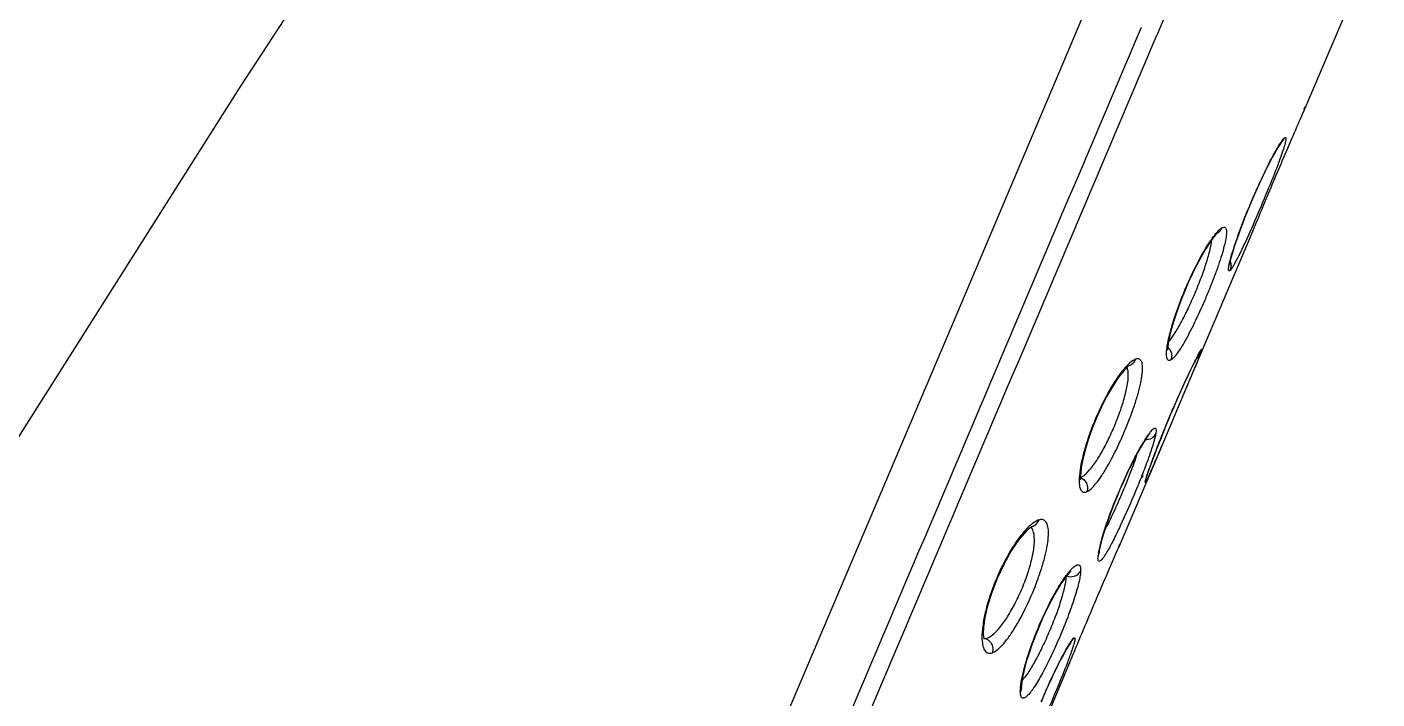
# Model space of a CAD drawing. Header units: millimetres. Extents: x 789 to 1209, y 393 to 987.
# Drawn here: x 892.81 to 920.5, y 901.58 to 915.36 of the extents above; entities that cross this region are included whole.
import ezdxf

# ---------------------------------------------------------------- set-up
doc = ezdxf.new("R2010")
doc.units = ezdxf.units.MM
doc.header["$LTSCALE"] = 0.1

msp = doc.modelspace()

# ---------------------------------------------------------------- linework, layer by layer
at = {"color": 7, "linetype": 'Continuous'}
for p, q in [((920.5046, 917.178), (918.9839, 913.5949)), ((916.2007, 915.6924), (915.9955, 915.2091)), ((918.515, 912.9596), (918.4849, 912.9132)), ((918.5482, 913.0051), (918.5483, 913.0051)), ((918.2017, 912.3878), (918.2085, 912.4018)), ((918.0358, 912.0313), (918.0451, 912.052)), ((917.9607, 911.1842), (916.5771, 907.9244)), ((917.232, 911.137), (917.2331, 911.1376)), ((917.899, 911.0672), (917.8988, 911.0664)), ((915.4319, 908.4226), (915.4328, 908.4229)), ((916.5773, 907.9247), (916.1092, 906.8218)), ((916.109, 906.8216), (915.201, 904.6822)), ((915.8321, 906.2981), (915.8057, 906.2212)), ((915.6959, 906.1265), (915.6951, 906.1211)), ((915.6951, 906.1211), (915.6953, 906.1249)), ((915.6953, 906.1249), (915.6953, 906.1246)), ((915.7653, 906.0925), (915.7639, 906.0866)), ((915.7813, 906.1468), (915.7737, 906.1265)), ((913.4348, 905.1191), (913.4363, 905.1196)), ((914.802, 904.5815), (914.7843, 904.5199)), ((914.802, 904.5815), (914.8, 904.5576)), ((914.8021, 904.5825), (914.802, 904.5815)), ((914.8067, 904.6152), (914.8021, 904.5825)), ((914.2012, 902.7107), (914.175, 902.6698)), ((914.2294, 902.7501), (914.2295, 902.7502)), ((914.2295, 902.7502), (914.2755, 902.8201)), ((914.1781, 902.2724), (912.9165, 899.2999)), ((914.1153, 902.1526), (914.1151, 902.1519)), ((913.2099, 901.8631), (913.2081, 901.816))]:
    msp.add_line(p, q, dxfattribs=at)
for points in [[(876.7413, 780.0786), (877.5052, 792.7095), (878.1087, 804.3009), (878.5017, 814.8137), (878.7236, 824.4399), (878.8168, 833.3101), (878.7917, 841.5403), (878.643, 849.2294), (878.3611, 856.4079), (877.9659, 863.1166), (877.6603, 869.4282), (878.0322, 875.5341), (879.4934, 881.5523), (881.8701, 887.566), (884.931, 893.7478), (888.5546, 900.1962), (892.6412, 906.9563), (897.167, 914.1099), (902.1708, 921.7564), (907.5397, 929.7766)], [(914.5258, 915.7133), (911.8839, 909.4821), (906.9116, 897.7768)], [(919.023, 913.7145), (919.0237, 913.7156), (919.0228, 913.7141), (919.0195, 913.7081), (919.0141, 913.6981), (919.0069, 913.6844), (918.998, 913.667)], [(918.4849, 912.9132), (918.4485, 912.8533), (918.4068, 912.7808), (918.3606, 912.6969), (918.3109, 912.6029), (918.2587, 912.5004), (918.2048, 912.3911), (918.1499, 912.2765), (918.0947, 912.1582), (918.0399, 912.0375), (917.9859, 911.9156), (917.9333, 911.7937), (917.8825, 911.6729), (917.834, 911.5542), (917.7881, 911.4388), (917.7451, 911.3275), (917.7051, 911.2209), (917.6682, 911.1196), (917.6343, 911.024), (917.6037, 910.9346), (917.5764, 910.8518), (917.5525, 910.776), (917.5319, 910.7075), (917.5147, 910.6469), (917.501, 910.5944), (917.4906, 910.5505), (917.4834, 910.5158), (917.4793, 910.4915), (917.4789, 910.4881)], [(918.5494, 913.0062), (918.5375, 912.9913), (918.515, 912.9596)], [(917.2352, 911.1387), (917.2, 911.1048), (917.1392, 911.0317), (917.0628, 910.9245), (916.9774, 910.7897), (916.8892, 910.6362), (916.8024, 910.4723), (916.7189, 910.3034), (916.64, 910.1332), (916.5665, 909.964), (916.4989, 909.7977), (916.4375, 909.6356), (916.3829, 909.4799), (916.3353, 909.333), (916.2952, 909.1969), (916.2626, 909.0737), (916.2379, 908.9651), (916.2208, 908.8729), (916.2111, 908.7993), (916.2077, 908.7456), (916.2076, 908.7369)], [(916.8723, 908.6989), (916.8724, 908.6991), (916.8691, 908.694), (916.8612, 908.6808), (916.8496, 908.6604), (916.8347, 908.6333), (916.8167, 908.5994), (916.7957, 908.5589)], [(915.4318, 908.4226), (915.4028, 908.4023), (915.3166, 908.3185), (915.2045, 908.1784), (915.083, 907.9966), (914.9633, 907.7894), (914.8512, 907.5703), (914.7494, 907.3476), (914.6599, 907.1269), (914.5837, 906.9125), (914.522, 906.7101), (914.4753, 906.5267), (914.4438, 906.3681), (914.4266, 906.239), (914.4216, 906.1428), (914.4249, 906.0814), (914.4263, 906.0721)], [(916.7957, 908.5589), (916.7716, 908.5115), (916.7446, 908.4573), (916.7145, 908.3962), (916.6815, 908.328), (916.6456, 908.2528), (916.607, 908.1708), (916.5657, 908.0821), (916.5221, 907.9869), (916.4762, 907.8856), (916.4286, 907.7787), (916.3794, 907.6669), (916.3291, 907.5509), (916.2781, 907.4315), (916.2267, 907.3096), (916.1753, 907.1862), (916.1244, 907.062), (916.0746, 906.9386), (916.0266, 906.8175), (915.981, 906.7003)], [(915.851, 907.0319), (915.8509, 907.0318), (915.8402, 907.0206), (915.8184, 906.9942), (915.788, 906.9527), (915.7504, 906.8969), (915.7068, 906.8272), (915.6577, 906.7443), (915.6042, 906.6491), (915.5467, 906.5422), (915.4862, 906.4247), (915.4235, 906.2976), (915.3595, 906.1624), (915.2951, 906.0204), (915.2307, 905.8729), (915.1672, 905.721), (915.1052, 905.5664), (915.0456, 905.4106), (914.9897, 905.2564), (914.9388, 905.1066), (914.8937, 904.9636), (914.8556, 904.8306), (914.8259, 904.712), (914.8067, 904.6152)], [(915.981, 906.7003), (915.9383, 906.5883), (915.8989, 906.4831), (915.8634, 906.3859), (915.8321, 906.2981)], [(915.8057, 906.2212), (915.7848, 906.1576), (915.7813, 906.1468)], [(915.7813, 906.1468), (915.7765, 906.1313), (915.7696, 906.1082), (915.7653, 906.0925)], [(913.4348, 905.1191), (913.4194, 905.1116), (913.3168, 905.0309), (913.1643, 904.857), (912.9999, 904.6151), (912.8458, 904.3381), (912.7109, 904.0484), (912.6002, 903.7611), (912.5171, 903.4896), (912.4622, 903.2492), (912.4338, 903.0523), (912.428, 902.9073), (912.437, 902.8172), (912.4399, 902.804)], [(914.2279, 904.2059), (914.2303, 904.2072), (914.2256, 904.2032), (914.1966, 904.1755), (914.1522, 904.1247), (914.0974, 904.0526), (914.0342, 903.9604), (913.9646, 903.8497), (913.8899, 903.7216), (913.8118, 903.5776), (913.7317, 903.4191), (913.6515, 903.2487), (913.5725, 903.0686), (913.4963, 902.8817), (913.4245, 902.691), (913.3593, 902.501), (913.3033, 902.3172), (913.2583, 902.1444), (913.2262, 901.9892), (913.2099, 901.8631)], [(914.175, 902.6698), (914.1431, 902.6168), (914.1062, 902.5524), (914.065, 902.4774), (914.0202, 902.3927), (913.9724, 902.2995), (913.9225, 902.199), (913.8711, 902.0926), (913.8187, 901.9816), (913.7661, 901.8673), (913.7138, 901.7509), (913.6622, 901.6335), (913.6118, 901.5162)], [(914.2303, 902.751), (914.2205, 902.7385), (914.2012, 902.7107)], [(913.2082, 901.8136), (913.2083, 901.8097), (913.2095, 901.7934)]]:
    msp.add_lwpolyline(points, dxfattribs=at)
for centre, radius, start, end in [((918.702, 912.9701), 0.1517, 133.43918, 134.50337), ((929.9734, 906.6916), 13.0774, 154.17798, 155.80162), ((930.7538, 906.3382), 13.934, 155.88477, 157.28063), ((930.7075, 906.3572), 13.884, 157.27911, 157.57417), ((917.3857, 910.4769), 0.1489, 316.30652, 317.38978), ((917.2918, 910.4579), 0.2196, 337.73538, 2.62723), ((914.6024, 909.5005), 2.4293, 339.57519, 340.1771), ((916.2102, 908.6423), 0.1252, 297.14222, 300.72708), ((922.1353, 905.8262), 5.999, 152.34314, 153.11593), ((915.2209, 907.1452), 0.7562, 349.59126, 350.69741), ((926.0029, 902.717), 10.7835, 159.96787, 160.52765), ((917.9156, 905.4509), 2.246, 162.49589, 163.2057), ((918.4579, 905.2875), 2.8123, 162.30088, 162.64325), ((913.9383, 904.5207), 0.8266, 128.62648, 130.08249), ((913.2861, 904.9916), 0.1642, 39.09301, 42.67107), ((915.6845, 904.4165), 0.9061, 171.40581, 173.44628), ((915.977, 904.3733), 1.2018, 170.43453, 171.45217), ((914.2205, 904.3283), 0.2417, 249.46413, 286.98562), ((915.3943, 903.1917), 1.5649, 141.57982, 141.85632), ((914.3896, 902.7088), 0.1613, 135.28805, 136.58518), ((914.258, 901.7137), 1.071, 175.16167, 176.18788), ((927.4697, 895.6398), 15.0534, 156.06875, 157.01536), ((927.4468, 895.65), 15.0283, 155.94044, 156.06872)]:
    msp.add_arc(centre, radius, start, end, dxfattribs=at)
for points, knots in [([(899.8382, 878.0752), (900.5131, 879.6491), (901.8397, 882.7835), (903.8341, 887.4633), (905.8067, 892.1196), (908.4355, 898.3171), (911.7267, 906.0628), (914.358, 912.2611), (915.671, 915.3622)], [0, 0, 0, 0, 0.1268297, 0.2520511, 0.3767373, 0.5013279, 0.7506014, 1, 1, 1, 1]), ([(900.1869, 877.9832), (900.8558, 879.5427), (902.1733, 882.6589), (904.1612, 887.3193), (906.1323, 891.971), (908.7608, 898.1679), (912.0511, 905.9126), (914.6817, 912.1097), (915.9945, 915.2099)], [0, 0, 0, 0, 0.1258686, 0.250961, 0.3758275, 0.5006173, 0.750267, 1, 1, 1, 1]), ([(918.984, 913.5952), (918.9876, 913.6037), (919.0001, 913.6332), (919.0125, 913.6628), (919.0211, 913.6839)], [0, 0, 0, 0, 0.2866004, 1, 1, 1, 1]), ([(918.7022, 912.9425), (918.7309, 913.009), (918.8249, 913.2265), (918.9198, 913.4437), (918.984, 913.5952)], [0, 0, 0, 0, 0.3056938, 1, 1, 1, 1]), ([(918.5743, 912.8268), (918.5222, 912.6692), (918.3854, 912.3131), (918.1571, 911.7564), (917.9123, 911.191), (917.7454, 910.8264), (917.6647, 910.6651)], [0, 0, 0, 0, 0.2122329, 0.4874554, 0.7694292, 1, 1, 1, 1]), ([(917.9606, 911.1837), (918.0057, 911.29), (918.1111, 911.5444), (918.3556, 912.1318), (918.5593, 912.6111), (918.7022, 912.9425)], [0, 0, 0, 0, 0.1814641, 0.4328059, 1, 1, 1, 1]), ([(918.2085, 912.4018), (918.2644, 912.5167), (918.3636, 912.7117), (918.472, 912.9022), (918.522, 912.9783)], [0, 0, 0, 0, 0.5836601, 1, 1, 1, 1]), ([(918.522, 912.9783), (918.5355, 912.9989), (918.5591, 913.0334), (918.5852, 913.0662), (918.5974, 913.0783)], [0, 0, 0, 0, 0.5898408, 1, 1, 1, 1]), ([(918.5483, 913.0051), (918.5541, 913.0106), (918.5749, 913.0328), (918.5909, 913.0595), (918.5994, 913.0803)], [0, 0, 0, 0, 0.2623246, 1, 1, 1, 1]), ([(918.6219, 912.9874), (918.6192, 912.9761), (918.6051, 912.9221), (918.5882, 912.8688), (918.5743, 912.8268)], [0, 0, 0, 0, 0.2077034, 1, 1, 1, 1]), ([(918.5994, 913.0803), (918.6034, 913.084), (918.6103, 913.0897), (918.621, 913.0955), (918.631, 913.0923), (918.6346, 913.0813), (918.6354, 913.0663), (918.6336, 913.0451), (918.629, 913.0182), (918.6245, 912.9983), (918.6219, 912.9874)], [0, 0, 0, 0, 0.1162245, 0.1920316, 0.2454396, 0.3139081, 0.4193804, 0.5678995, 0.7612524, 1, 1, 1, 1]), ([(917.5069, 910.6296), (917.549, 910.7819), (917.6647, 911.1261), (917.7953, 911.4645), (917.8734, 911.6538)], [0, 0, 0, 0, 0.4356253, 1, 1, 1, 1]), ([(917.3366, 911.2518), (917.3506, 911.2583), (917.3876, 911.2663), (917.4114, 911.2224), (917.417, 911.1822), (917.418, 911.1164), (917.4035, 911.0114), (917.3696, 910.8597), (917.3172, 910.677), (917.2486, 910.4685), (917.1662, 910.2409), (917.0728, 910.0014), (916.9388, 909.6794), (916.7687, 909.3057), (916.5948, 908.9668), (916.4631, 908.7495), (916.4023, 908.6628), (916.373, 908.6265)], [0, 0, 0, 0, 0.0159417, 0.0317585, 0.0435847, 0.0586583, 0.0990176, 0.1527417, 0.2186446, 0.2948476, 0.3788575, 0.4680912, 0.5597702, 0.7381638, 0.8911445, 0.9519174, 1, 1, 1, 1]), ([(917.226, 911.1559), (917.2437, 911.1758), (917.2758, 911.2092), (917.3123, 911.2384), (917.3295, 911.2481)], [0, 0, 0, 0, 0.5743256, 1, 1, 1, 1]), ([(917.2331, 911.1376), (917.2557, 911.1501), (917.2953, 911.1822), (917.3209, 911.2259), (917.3295, 911.2481)], [0, 0, 0, 0, 0.5204873, 1, 1, 1, 1]), ([(916.2029, 908.8232), (916.2148, 908.897), (916.2501, 909.0593), (916.3535, 909.4247), (916.534, 909.9182), (916.7912, 910.477), (916.988, 910.8277), (917.09, 910.9777)], [0, 0, 0, 0, 0.0957366, 0.2124799, 0.4862903, 0.767668, 1, 1, 1, 1]), ([(916.2264, 908.9034), (916.2709, 908.9526), (916.3615, 909.0812), (916.4939, 909.3101), (916.6347, 909.5921), (916.7744, 909.904), (916.9013, 910.221), (917.0052, 910.5185), (917.0781, 910.7727), (917.1075, 910.9278), (917.1116, 910.9941)], [0, 0, 0, 0, 0.0870422, 0.2052264, 0.3466608, 0.499944, 0.6532159, 0.7941968, 0.9129096, 1, 1, 1, 1]), ([(917.09, 910.9777), (917.1019, 910.9952), (917.1447, 911.0565), (917.1904, 911.116), (917.226, 911.1559)], [0, 0, 0, 0, 0.2837143, 1, 1, 1, 1]), ([(917.495, 910.3748), (917.49, 910.3694), (917.4832, 910.3626), (917.4722, 910.3584), (917.4629, 910.3612), (917.4585, 910.3785), (917.459, 910.4213), (917.4751, 910.5088), (917.4942, 910.5838), (917.5069, 910.6296)], [0, 0, 0, 0, 0.0704253, 0.0921914, 0.1096651, 0.1571807, 0.2429483, 0.5397653, 1, 1, 1, 1]), ([(917.6647, 910.6651), (917.6331, 910.602), (917.5897, 910.5174), (917.5319, 910.4222), (917.5081, 910.3888), (917.4969, 910.3768)], [0, 0, 0, 0, 0.6339152, 0.8523302, 1, 1, 1, 1]), ([(916.2707, 908.5307), (916.2623, 908.5263), (916.246, 908.5197), (916.2195, 908.5249), (916.2018, 908.547), (916.1916, 908.5798), (916.1864, 908.6243), (916.1866, 908.707), (916.1951, 908.7746), (916.2029, 908.8232)], [0, 0, 0, 0, 0.0794636, 0.1425921, 0.2119163, 0.3051964, 0.4293659, 0.5864451, 1, 1, 1, 1]), ([(916.2113, 908.7909), (916.2173, 908.7858), (916.2404, 908.7639), (916.259, 908.7372), (916.2696, 908.7156)], [0, 0, 0, 0, 0.2448508, 1, 1, 1, 1]), ([(916.2696, 908.7156), (916.2837, 908.6865), (916.299, 908.6245), (916.2882, 908.5619), (916.2775, 908.5345)], [0, 0, 0, 0, 0.523781, 1, 1, 1, 1]), ([(916.8217, 908.6108), (916.8301, 908.6268), (916.8455, 908.6557), (916.8668, 908.6941), (916.8819, 908.72), (916.892, 908.7357), (916.8976, 908.744), (916.9023, 908.7497), (916.9052, 908.7531), (916.9088, 908.7546), (916.9101, 908.751), (916.9094, 908.7466), (916.9081, 908.7392), (916.9055, 908.7296), (916.9033, 908.7223), (916.9021, 908.7182)], [0, 0, 0, 0, 0.2638034, 0.4774676, 0.640002, 0.7017774, 0.7504199, 0.785907, 0.8084612, 0.8197527, 0.8309023, 0.8532618, 0.8886802, 0.9375467, 1, 1, 1, 1]), ([(916.9021, 908.7182), (916.901, 908.715), (916.8964, 908.7011), (916.8916, 908.6874), (916.8877, 908.6767)], [0, 0, 0, 0, 0.2268277, 1, 1, 1, 1]), ([(914.5479, 905.8275), (914.5793, 905.8415), (914.6469, 905.8914), (914.7444, 905.9989), (914.8535, 906.1496), (915.0191, 906.4181), (915.1776, 906.73), (915.3286, 907.0684), (915.4352, 907.3329), (915.5276, 907.5912), (915.6029, 907.833), (915.6581, 908.0495), (915.6905, 908.233), (915.6992, 908.363), (915.6909, 908.4459), (915.6774, 908.5011), (915.6411, 908.5572), (915.5904, 908.5587), (915.5691, 908.5541)], [0, 0, 0, 0, 0.0332432, 0.079887, 0.1402506, 0.2128333, 0.3849544, 0.4781083, 0.5712734, 0.6607539, 0.7433754, 0.8161639, 0.876686, 0.9234873, 0.9417422, 0.9567511, 0.9789527, 1, 1, 1, 1]), ([(915.3701, 908.409), (915.362, 908.4005), (915.3277, 908.3632), (915.2953, 908.3241), (915.2712, 908.2935)], [0, 0, 0, 0, 0.2319269, 1, 1, 1, 1]), ([(915.4087, 908.4477), (915.4055, 908.4447), (915.3924, 908.4321), (915.3796, 908.4191), (915.3701, 908.409)], [0, 0, 0, 0, 0.2408201, 1, 1, 1, 1]), ([(915.5489, 908.5475), (915.538, 908.5429), (915.4867, 908.5167), (915.4418, 908.4793), (915.4087, 908.4477)], [0, 0, 0, 0, 0.2048957, 1, 1, 1, 1]), ([(915.4328, 908.4229), (915.4612, 908.4342), (915.5117, 908.4685), (915.5429, 908.5203), (915.5526, 908.5468)], [0, 0, 0, 0, 0.5200038, 1, 1, 1, 1]), ([(916.0375, 906.8462), (916.1629, 907.1637), (916.3553, 907.6224), (916.611, 908.1838), (916.7305, 908.4321), (916.7847, 908.5389)], [0, 0, 0, 0, 0.5533957, 0.8059197, 1, 1, 1, 1]), ([(916.373, 908.6265), (916.3569, 908.6064), (916.3277, 908.573), (916.2937, 908.5438), (916.2775, 908.5345)], [0, 0, 0, 0, 0.5803366, 1, 1, 1, 1]), ([(916.8789, 908.6528), (916.8422, 908.5548), (916.7412, 908.3122), (916.6391, 908.0702), (916.5773, 907.9247)], [0, 0, 0, 0, 0.3980746, 1, 1, 1, 1]), ([(916.8024, 908.5639), (916.8113, 908.5695), (916.8431, 908.593), (916.8675, 908.6263), (916.8789, 908.6528)], [0, 0, 0, 0, 0.2683011, 1, 1, 1, 1]), ([(915.2712, 908.2935), (915.1604, 908.1523), (914.9513, 907.8136), (914.6907, 907.2643), (914.5197, 906.7727), (914.4316, 906.4046), (914.4061, 906.2393), (914.3997, 906.1637)], [0, 0, 0, 0, 0.2318739, 0.511386, 0.7844745, 0.9020214, 1, 1, 1, 1]), ([(914.5366, 906.2001), (914.5883, 906.2476), (914.6925, 906.3731), (914.8388, 906.5999), (914.9866, 906.8788), (915.1269, 907.1871), (915.2467, 907.5012), (915.3374, 907.7969), (915.3928, 908.0514), (915.4052, 908.2075), (915.4, 908.2737)], [0, 0, 0, 0, 0.0922465, 0.2128392, 0.3545415, 0.506656, 0.6578245, 0.7960962, 0.912706, 1, 1, 1, 1]), ([(915.4, 908.2737), (915.3992, 908.2841), (915.3953, 908.3201), (915.3869, 908.3561), (915.3761, 908.3797)], [0, 0, 0, 0, 0.2866526, 1, 1, 1, 1]), ([(915.9646, 907.0086), (915.9523, 906.9416), (915.9078, 906.7835), (915.818, 906.5169), (915.6963, 906.1953), (915.5055, 905.7233), (915.3037, 905.2621), (915.1037, 904.8474), (915.0101, 904.6713), (914.9655, 904.5958)], [0, 0, 0, 0, 0.0780213, 0.1878741, 0.3226004, 0.4721769, 0.7715299, 0.8994795, 1, 1, 1, 1]), ([(915.7476, 906.9017), (915.7935, 906.8982), (915.8852, 906.9171), (915.9495, 906.9854), (915.9671, 907.023)], [0, 0, 0, 0, 0.5259959, 1, 1, 1, 1]), ([(915.7782, 906.9488), (915.7925, 906.9702), (915.8191, 907.0091), (915.8579, 907.0598), (915.8913, 907.0983), (915.9191, 907.123), (915.9416, 907.138), (915.9643, 907.1351), (915.9733, 907.1117), (915.9738, 907.0953), (915.9736, 907.085)], [0, 0, 0, 0, 0.2409107, 0.4404067, 0.5981691, 0.7144004, 0.7914562, 0.8421042, 0.9029923, 1, 1, 1, 1]), ([(915.9736, 907.085), (915.9735, 907.0803), (915.9723, 907.0596), (915.9696, 907.0389), (915.9671, 907.023)], [0, 0, 0, 0, 0.2216478, 1, 1, 1, 1]), ([(914.822, 904.7163), (914.8648, 904.8932), (914.9913, 905.2869), (915.225, 905.8825), (915.4583, 906.385), (915.6472, 906.7369), (915.7358, 906.8849), (915.7782, 906.9488)], [0, 0, 0, 0, 0.2241468, 0.5082305, 0.7877161, 0.9056362, 1, 1, 1, 1]), ([(916.1092, 906.8218), (916.0851, 906.7652), (916.0029, 906.5717), (915.9205, 906.3783), (915.8602, 906.2424)], [0, 0, 0, 0, 0.2927042, 1, 1, 1, 1]), ([(915.8717, 906.4109), (915.8836, 906.4433), (915.9373, 906.589), (915.9932, 906.7339), (916.0375, 906.8462)], [0, 0, 0, 0, 0.222384, 1, 1, 1, 1]), ([(915.581, 906.6053), (915.5409, 906.4803), (915.4439, 906.2143), (915.2806, 905.8114), (915.1046, 905.4139), (914.9809, 905.1592), (914.9191, 905.0433)], [0, 0, 0, 0, 0.2320123, 0.4999694, 0.767849, 1, 1, 1, 1]), ([(914.422, 906.1234), (914.4311, 906.1267), (914.4732, 906.146), (914.5098, 906.1754), (914.5366, 906.2001)], [0, 0, 0, 0, 0.20929, 1, 1, 1, 1]), ([(915.7787, 906.1425), (915.7826, 906.1545), (915.801, 906.2111), (915.8205, 906.2674), (915.8361, 906.3117)], [0, 0, 0, 0, 0.2107961, 1, 1, 1, 1]), ([(915.8602, 906.2424), (915.853, 906.2263), (915.8294, 906.1734), (915.8053, 906.1206), (915.7874, 906.0843)], [0, 0, 0, 0, 0.3020619, 1, 1, 1, 1]), ([(914.3997, 906.1637), (914.3952, 906.1104), (914.3922, 906.0356), (914.4028, 905.9438), (914.4182, 905.8827), (914.4472, 905.832), (914.494, 905.8154), (914.5169, 905.8179), (914.5284, 905.8208)], [0, 0, 0, 0, 0.3830357, 0.5336756, 0.6578812, 0.8389995, 0.9157258, 1, 1, 1, 1]), ([(914.4172, 906.1218), (914.443, 906.1121), (914.4938, 906.0812), (914.5294, 906.0332), (914.5426, 906.0058)], [0, 0, 0, 0, 0.4759384, 1, 1, 1, 1]), ([(914.5426, 906.0058), (914.5565, 905.9769), (914.5717, 905.9154), (914.5616, 905.8532), (914.5514, 905.8258)], [0, 0, 0, 0, 0.5237974, 1, 1, 1, 1]), ([(915.7874, 906.0843), (915.7833, 906.076), (915.7759, 906.0613), (915.7657, 906.0425), (915.7586, 906.0307), (915.7539, 906.0243), (915.7516, 906.022), (915.7495, 906.0204), (915.7465, 906.0227), (915.7482, 906.0304), (915.7494, 906.0424), (915.7524, 906.053), (915.754, 906.0592)], [0, 0, 0, 0, 0.243613, 0.4309083, 0.5612675, 0.6051107, 0.6350473, 0.6524797, 0.6648645, 0.7197708, 0.8308637, 1, 1, 1, 1]), ([(915.754, 906.0592), (915.7547, 906.0621), (915.7583, 906.0758), (915.7623, 906.0893), (915.7655, 906.0999)], [0, 0, 0, 0, 0.2134614, 1, 1, 1, 1]), ([(912.6074, 902.5254), (912.6423, 902.5381), (912.7179, 902.5839), (912.8264, 902.6885), (912.9444, 902.836), (913.12, 903.0999), (913.3288, 903.4948), (913.51, 903.921), (913.6291, 904.2711), (913.698, 904.5141), (913.7448, 904.7325), (913.7676, 904.9188), (913.7664, 905.0516), (913.7499, 905.1365), (913.7286, 905.1961), (913.682, 905.2541), (913.6253, 905.2612), (913.5998, 905.2585)], [0, 0, 0, 0, 0.0353675, 0.0828151, 0.1430939, 0.2149652, 0.3845359, 0.5676786, 0.6555445, 0.7366445, 0.8082242, 0.8681044, 0.9151541, 0.9340212, 0.9500452, 0.9755546, 1, 1, 1, 1]), ([(913.4061, 905.1531), (913.3941, 905.1431), (913.3424, 905.0972), (913.295, 905.0465), (913.26, 905.006)], [0, 0, 0, 0, 0.225648, 1, 1, 1, 1]), ([(913.4685, 904.9527), (913.4662, 904.9675), (913.4562, 905.0175), (913.4365, 905.0671), (913.4136, 905.0952)], [0, 0, 0, 0, 0.2916653, 1, 1, 1, 1]), ([(913.5669, 905.251), (913.5555, 905.2471), (913.5037, 905.2257), (913.4567, 905.1939), (913.4223, 905.1664)], [0, 0, 0, 0, 0.2146825, 1, 1, 1, 1]), ([(913.4363, 905.1196), (913.4679, 905.1294), (913.5249, 905.1645), (913.559, 905.2209), (913.5693, 905.2499)], [0, 0, 0, 0, 0.5185883, 1, 1, 1, 1]), ([(913.26, 905.006), (913.1431, 904.8706), (912.9251, 904.5398), (912.6616, 903.9961), (912.4979, 903.5055), (912.4214, 903.1361), (912.4032, 902.9694), (912.4008, 902.893)], [0, 0, 0, 0, 0.232243, 0.5106845, 0.7829585, 0.9007794, 1, 1, 1, 1]), ([(912.6139, 902.8918), (912.67, 902.9361), (912.7831, 903.0558), (912.9388, 903.2774), (913.092, 903.5521), (913.2333, 903.8578), (913.3497, 904.1712), (913.4325, 904.4683), (913.4773, 904.7265), (913.4791, 904.8854), (913.4685, 904.9527)], [0, 0, 0, 0, 0.0938917, 0.2143938, 0.3552168, 0.5061743, 0.65624, 0.7937129, 0.9104409, 1, 1, 1, 1]), ([(914.336, 902.6501), (914.4921, 903.0256), (914.7242, 903.5783), (915.016, 904.2542), (915.1477, 904.5564), (915.2011, 904.6824)], [0, 0, 0, 0, 0.5522698, 0.8141238, 1, 1, 1, 1]), ([(914.9655, 904.5958), (914.9524, 904.5737), (914.9279, 904.5336), (914.8923, 904.4811), (914.8615, 904.4414), (914.8356, 904.4162), (914.8139, 904.4009), (914.7916, 904.405), (914.7825, 904.4285), (914.781, 904.4454), (914.7807, 904.4561)], [0, 0, 0, 0, 0.2419186, 0.4416322, 0.5981006, 0.7115643, 0.7856576, 0.8357712, 0.899459, 1, 1, 1, 1]), ([(914.7807, 904.4561), (914.7807, 904.4609), (914.7812, 904.4822), (914.7827, 904.5035), (914.7843, 904.5199)], [0, 0, 0, 0, 0.226154, 1, 1, 1, 1]), ([(914.7919, 904.573), (914.7937, 904.5837), (914.8024, 904.6318), (914.8131, 904.6794), (914.822, 904.7163)], [0, 0, 0, 0, 0.2229923, 1, 1, 1, 1]), ([(915.2011, 904.6824), (915.2047, 904.6908), (915.217, 904.7201), (915.2293, 904.7494), (915.2378, 904.7704)], [0, 0, 0, 0, 0.2863458, 1, 1, 1, 1]), ([(914.1683, 904.1642), (914.1847, 904.1848), (914.2157, 904.222), (914.2617, 904.2697), (914.3027, 904.3046), (914.3382, 904.3265), (914.3699, 904.3362), (914.4105, 904.3231), (914.4186, 904.2882), (914.4216, 904.2671)], [0, 0, 0, 0, 0.2203593, 0.4047031, 0.5535269, 0.6681691, 0.7529182, 0.8213497, 1, 1, 1, 1]), ([(914.4216, 904.2671), (914.4224, 904.263), (914.4254, 904.2434), (914.4253, 904.2236), (914.4244, 904.208)], [0, 0, 0, 0, 0.2108323, 1, 1, 1, 1]), ([(913.2069, 901.9295), (913.2203, 902.0106), (913.2596, 902.1887), (913.3755, 902.585), (913.5739, 903.1072), (913.8142, 903.6076), (914.0174, 903.9535), (914.1157, 904.0972), (914.1636, 904.1582)], [0, 0, 0, 0, 0.1010087, 0.2238096, 0.5071566, 0.7864408, 0.9046751, 1, 1, 1, 1]), ([(914.1205, 904.0844), (914.1193, 904.0179), (914.0928, 903.8615), (914.0232, 903.6033), (913.9184, 903.2993), (913.7888, 902.9736), (913.6453, 902.6538), (913.4994, 902.3666), (913.3625, 902.1362), (913.2686, 902.0075), (913.2216, 901.9603)], [0, 0, 0, 0, 0.0856512, 0.202926, 0.3447504, 0.4996068, 0.6544279, 0.7962807, 0.9142123, 1, 1, 1, 1]), ([(914.4244, 904.208), (914.4239, 904.176), (914.4158, 904.1031), (914.3812, 903.9271), (914.3037, 903.6587), (914.1767, 903.2973), (914.0202, 902.9046), (913.848, 902.5162), (913.6756, 902.1662), (913.5177, 901.8864), (913.4113, 901.7303), (913.359, 901.6729)], [0, 0, 0, 0, 0.0346229, 0.0791518, 0.1942549, 0.336643, 0.4938331, 0.6518563, 0.7966616, 0.9158921, 1, 1, 1, 1]), ([(914.2911, 904.0971), (914.3209, 904.1062), (914.3746, 904.1352), (914.4121, 904.183), (914.4244, 904.208)], [0, 0, 0, 0, 0.5282588, 1, 1, 1, 1]), ([(912.4008, 902.893), (912.399, 902.8368), (912.4018, 902.7383), (912.4289, 902.6125), (912.4804, 902.5385), (912.5344, 902.5167), (912.5618, 902.5162), (912.5755, 902.5179)], [0, 0, 0, 0, 0.3632568, 0.6331516, 0.8261982, 0.9109178, 1, 1, 1, 1]), ([(912.4775, 902.8176), (912.4883, 902.8203), (912.5377, 902.8371), (912.5818, 902.8665), (912.6139, 902.8918)], [0, 0, 0, 0, 0.2148173, 1, 1, 1, 1]), ([(912.4775, 902.8176), (912.4838, 902.8152), (912.5101, 902.8035), (912.534, 902.7866), (912.5499, 902.7716)], [0, 0, 0, 0, 0.2369753, 1, 1, 1, 1]), ([(912.5499, 902.7716), (912.5831, 902.7402), (912.6297, 902.658), (912.6243, 902.5644), (912.6101, 902.5241)], [0, 0, 0, 0, 0.5165778, 1, 1, 1, 1]), ([(913.7242, 901.7768), (913.8091, 901.967), (913.9324, 902.2302), (914.0962, 902.5419), (914.168, 902.6666), (914.2011, 902.7186)], [0, 0, 0, 0, 0.5915585, 0.825038, 1, 1, 1, 1]), ([(914.1773, 902.2704), (914.1882, 902.296), (914.2415, 902.4225), (914.294, 902.5492), (914.336, 902.6501)], [0, 0, 0, 0, 0.2030479, 1, 1, 1, 1]), ([(914.2011, 902.7186), (914.2141, 902.739), (914.2366, 902.773), (914.2615, 902.8055), (914.273, 902.8174)], [0, 0, 0, 0, 0.5946557, 1, 1, 1, 1]), ([(914.2935, 902.7334), (914.2905, 902.7221), (914.2753, 902.6677), (914.2576, 902.614), (914.2431, 902.5716)], [0, 0, 0, 0, 0.206823, 1, 1, 1, 1]), ([(914.2755, 902.8201), (914.2793, 902.8241), (914.2859, 902.83), (914.2956, 902.837), (914.3054, 902.835), (914.3084, 902.8243), (914.3086, 902.8103), (914.3062, 902.7897), (914.301, 902.7635), (914.2963, 902.7441), (914.2935, 902.7334)], [0, 0, 0, 0, 0.1213132, 0.1985179, 0.247891, 0.3115853, 0.415033, 0.5637695, 0.7588031, 1, 1, 1, 1]), ([(914.2431, 902.5716), (914.215, 902.4897), (914.147, 902.3071), (913.9828, 901.8925), (913.7512, 901.339), (913.5166, 900.8007), (913.3447, 900.4328), (913.2701, 900.285), (913.236, 900.2238)], [0, 0, 0, 0, 0.1015527, 0.2286265, 0.5234227, 0.8057902, 0.9177676, 1, 1, 1, 1]), ([(913.1875, 901.7238), (913.1874, 901.7285), (913.1874, 901.7489), (913.1883, 901.7693), (913.1893, 901.7849)], [0, 0, 0, 0, 0.2326906, 1, 1, 1, 1]), ([(913.2082, 901.8136), (913.2083, 901.8055), (913.2069, 901.7745), (913.1977, 901.7441), (913.1875, 901.7238)], [0, 0, 0, 0, 0.2626028, 1, 1, 1, 1]), ([(913.1908, 901.804), (913.1916, 901.8137), (913.1957, 901.8557), (913.2016, 901.8974), (913.2069, 901.9295)], [0, 0, 0, 0, 0.229868, 1, 1, 1, 1]), ([(913.185, 901.7271), (913.1851, 901.7214), (913.1858, 901.701), (913.1878, 901.6806), (913.1905, 901.6661)], [0, 0, 0, 0, 0.2773236, 1, 1, 1, 1]), ([(913.359, 901.6729), (913.3404, 901.6526), (913.3137, 901.6258), (913.2746, 901.6027), (913.2509, 901.5958), (913.2293, 901.599), (913.2121, 901.6128), (913.1999, 901.635), (913.195, 901.6528), (913.193, 901.6628)], [0, 0, 0, 0, 0.3584328, 0.4872505, 0.5887765, 0.6742201, 0.7611784, 0.8664269, 1, 1, 1, 1])]:
    msp.add_open_spline(points, degree=3, knots=knots, dxfattribs=at)
for points in [[(917.4917, 910.55), (917.5032, 910.5244), (917.5098, 910.4961), (917.5111, 910.468)], [(915.5691, 908.5541), (915.5622, 908.5523), (915.5555, 908.5501), (915.5489, 908.5475)], [(915.6862, 906.1931), (915.6927, 906.1711), (915.6959, 906.1478), (915.6953, 906.1249)], [(914.5284, 905.8208), (914.535, 905.8225), (914.5415, 905.8248), (914.5479, 905.8275)], [(913.6023, 905.2573), (913.5912, 905.2558), (913.5802, 905.2533), (913.5694, 905.2499)], [(912.4773, 902.8176), (912.4651, 902.8146), (912.4526, 902.8127), (912.44, 902.8123)], [(912.5755, 902.5179), (912.5863, 902.5194), (912.597, 902.522), (912.6074, 902.5254)]]:
    msp.add_open_spline(points, degree=3, dxfattribs=at)

doc.saveas('drawing.dxf')
